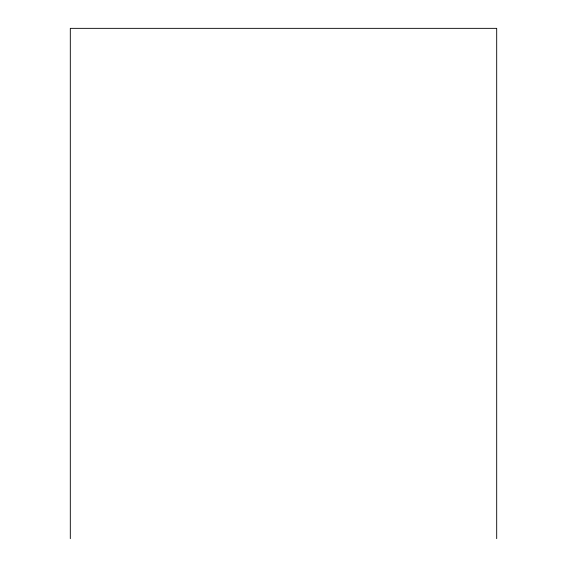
<?xml version="1.0" encoding="UTF-8"?>
<svg xmlns="http://www.w3.org/2000/svg" width="567" height="567" viewBox="0 0 567 567"><rect width="100%" height="100%" fill="white"/><g stroke="black" fill="none" stroke-linecap="round" stroke-linejoin="round"><path stroke-width="0.85" d="M496.692 538.65L496.692 28.35L70.308 28.35L70.308 538.65"/></g></svg>
